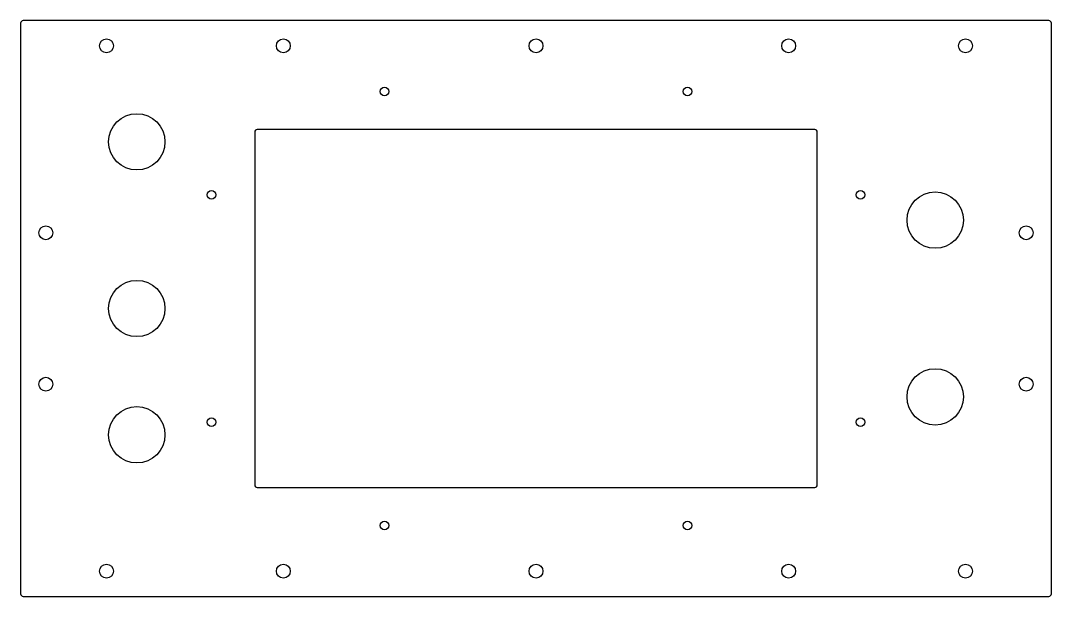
# Model space of a CAD drawing. Header units: millimetres. Extents: x 0 to 408, y 0 to 228.
import ezdxf

# ---------------------------------------------------------------- set-up
doc = ezdxf.new("R2010")
doc.units = ezdxf.units.MM

msp = doc.modelspace()

# ---------------------------------------------------------------- linework, layer by layer
at = {"layer": 'CUT'}
for points in [[(1, 0), (407, 0, 0.4142), (408, 1), (408, 227, 0.4142), (407, 228), (1, 228, 0.4142), (0, 227), (0, 1, 0.4142)], [(93.65, 43.15), (314.35, 43.15, 0.4142), (315.35, 44.15), (315.35, 183.85, 0.4142), (314.35, 184.85), (93.65, 184.85, 0.4142), (92.65, 183.85), (92.65, 44.15, 0.4142)]]:
    msp.add_lwpolyline(points, format="xyb", close=True, dxfattribs=at)
for centre, radius in [((34, 218), 2.75), ((104, 218), 2.75), ((204, 218), 2.75), ((304, 218), 2.75), ((374, 218), 2.75), ((144, 199.95), 1.7), ((264, 199.95), 1.7), ((46, 180), 11.15), ((75.55, 159), 1.7), ((332.45, 159), 1.7), ((362, 149), 11.15), ((10, 144), 2.75), ((398, 144), 2.75), ((46, 114), 11.15), ((362, 79), 11.15), ((10, 84), 2.75), ((398, 84), 2.75), ((46, 64), 11.15), ((75.55, 69), 1.7), ((332.45, 69), 1.7), ((144, 28.05), 1.7), ((264, 28.05), 1.7), ((34, 10), 2.75), ((104, 10), 2.75), ((204, 10), 2.75), ((304, 10), 2.75), ((374, 10), 2.75)]:
    msp.add_circle(centre, radius, dxfattribs=at)

doc.saveas('drawing.dxf')
